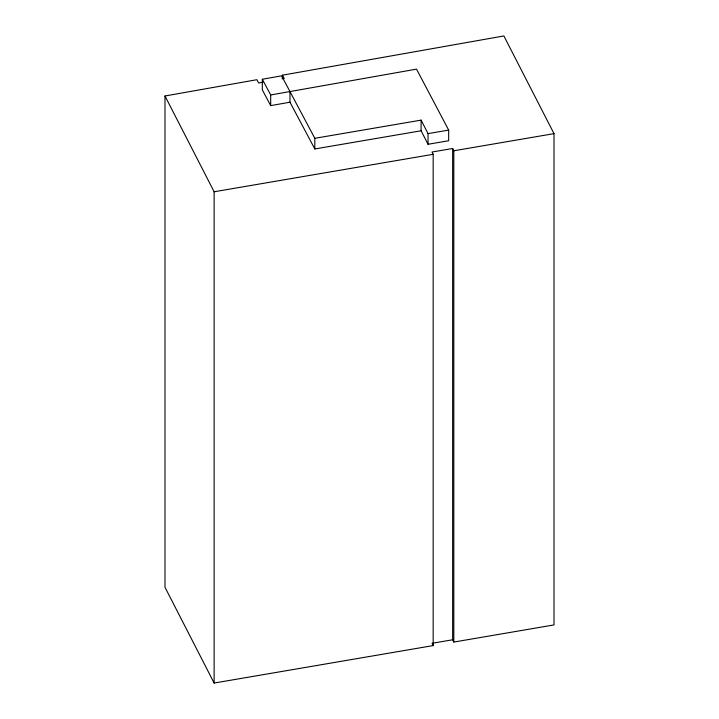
<?xml version="1.0" encoding="UTF-8"?>
<svg xmlns="http://www.w3.org/2000/svg" width="719" height="719" viewBox="0 0 719 719"><rect width="100%" height="100%" fill="white"/><g stroke="black" fill="none" stroke-linecap="round" stroke-linejoin="round"><path stroke-width="1.08" d="M282.45 78.542L282.45 75.18L503.884 35.95L554.007 133.644L554.007 624.928L453.815 642.058L453.815 150.774L452.646 148.491L432.002 152.024L433.171 154.306L433.171 645.59L214.127 683.05L164.993 587.27L164.993 95.987L256.908 79.701L258.642 82.973L262.902 82.218M262.327 79.252L281.614 75.837L314.814 138.3L314.814 148.959L421.1 130.777L428.03 144.276L448.674 140.744L448.674 130.094L416.526 69.132L270.686 94.971L262.327 79.252L262.327 89.902L270.686 105.621L289.964 102.206L314.814 148.959M282.064 78.82L284.194 78.443L282.45 75.18M314.814 138.3L421.1 120.127L428.03 133.626L428.03 144.276M428.03 133.626L448.674 130.094M164.993 95.987L214.127 191.766L433.171 154.306M453.815 150.774L554.007 133.644M432.002 643.307L452.646 639.775L453.815 642.058M432.389 644.071L433.171 645.59M452.646 148.491L452.646 639.775M421.1 120.127L421.1 130.777M289.964 91.547L289.964 102.206M270.686 94.971L270.686 105.621M214.127 191.766L214.127 683.05"/></g></svg>
